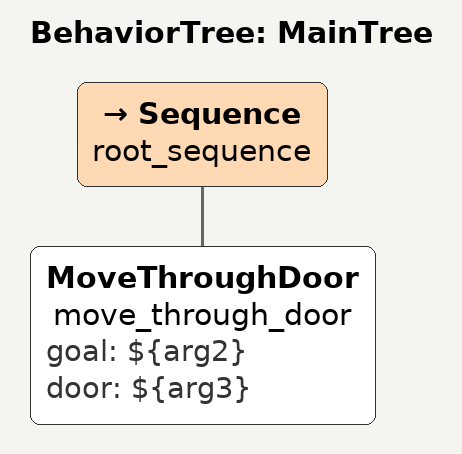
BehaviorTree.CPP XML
<root main_tree_to_execute = "MainTree" >
    <BehaviorTree ID="MainTree">
       <Sequence name="root_sequence">
           <MoveThroughDoor    name="move_through_door" goal="${arg2}" door="${arg3}"/>
       </Sequence>
    </BehaviorTree>
</root>
